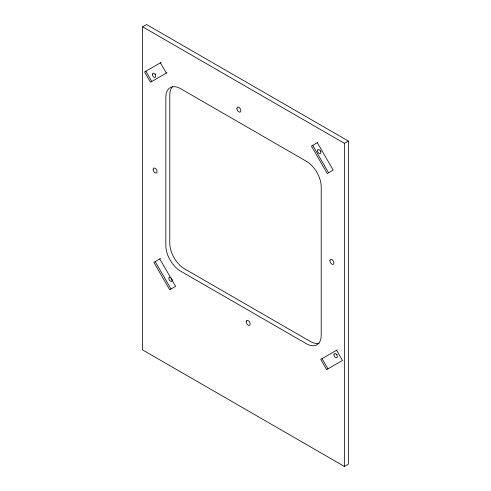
<?xml version="1.0" encoding="UTF-8"?>
<svg xmlns="http://www.w3.org/2000/svg" width="491" height="491" viewBox="0 0 491 491"><rect width="100%" height="100%" fill="white"/><g stroke="black" fill="none" stroke-linecap="round" stroke-linejoin="round"><path stroke-width="0.74" d="M142.623 26.833L146.576 24.55L348.377 141.058L348.377 464.167L344.424 466.45L142.623 349.942L142.623 26.833L344.424 143.341L348.377 141.058M161.054 62.455L144.569 71.968L150.485 82.212L166.971 72.693M160.453 258.561L153.879 262.354L169.708 289.77L175.625 286.357L159.796 258.941M337.225 349.868L320.74 359.387L326.65 369.625L342.479 360.486L336.568 350.249M312.742 145.342L328.571 172.758M160.397 62.83L166.314 73.073M322.053 358.626L327.97 368.87M145.888 71.213L151.799 81.451M155.199 261.593L171.028 289.009M344.424 143.341L344.424 466.45M319.058 343.246A20.947 12.097 60 0 1 310.355 341.484L184.598 268.878A20.947 12.097 60 0 1 169.782 243.217L169.782 94.972A20.947 12.097 60 0 1 172.611 86.551M155.512 74.466A2.326 1.344 60 0 1 155.254 73.926M337.108 354.772A2.326 1.344 60 0 1 336.844 354.226M320.991 151.302A2.326 1.344 60 0 1 320.648 150.805M172.151 280.238A2.326 1.344 60 0 1 170.506 281.19A2.326 1.344 60 0 1 168.861 278.342A2.326 1.344 60 0 1 170.506 277.39M171.328 278.121A2.326 1.344 60 0 1 171.666 278.618M171.93 279.164A2.326 1.344 60 0 1 172.095 279.717M317.339 142.685L311.429 146.103L327.258 173.519L333.168 170.101L317.339 142.691M306.402 161.3L180.645 88.699A20.947 12.097 60 0 0 165.835 97.249L165.835 245.5A20.947 12.097 60 0 0 180.645 271.161L306.402 343.761A20.947 12.097 60 0 0 321.218 335.212L321.218 186.961A20.947 12.097 60 0 0 306.402 161.3M329.934 260.746A2.793 1.614 60 0 0 332.898 264.428A2.793 1.614 60 0 0 332.898 260.476A2.793 1.614 60 0 0 329.934 260.746M246.206 321.734A2.793 1.614 60 0 0 249.17 325.416A2.793 1.614 60 0 0 249.17 321.47A2.793 1.614 60 0 0 246.206 321.734M236.895 108.45A2.793 1.614 60 0 0 239.86 112.132A2.793 1.614 60 0 0 239.86 108.186A2.793 1.614 60 0 0 236.895 108.45M153.161 169.438A2.793 1.614 60 0 0 156.126 173.12A2.793 1.614 60 0 0 156.126 169.174A2.793 1.614 60 0 0 153.161 169.438M152.4 74.368A2.326 1.344 60 0 0 154.868 77.437A2.326 1.344 60 0 0 154.868 74.147A2.326 1.344 60 0 0 152.4 74.368M317.53 150.7A2.326 1.344 60 0 0 320.003 153.769A2.326 1.344 60 0 0 320.003 150.479A2.326 1.344 60 0 0 317.53 150.7M333.99 354.674A2.326 1.344 60 0 0 336.464 357.743A2.326 1.344 60 0 0 336.464 354.453A2.326 1.344 60 0 0 333.99 354.674"/></g></svg>
